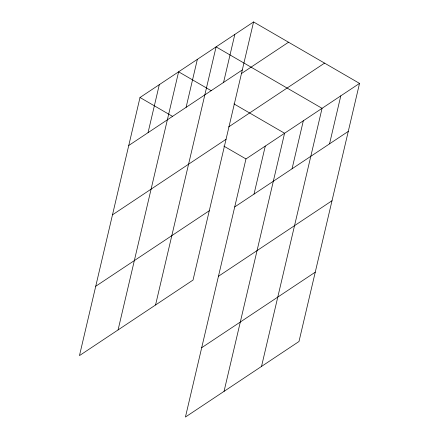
<?xml version="1.0" encoding="UTF-8"?>
<svg xmlns="http://www.w3.org/2000/svg" width="439" height="439" viewBox="0 0 439 439"><rect width="100%" height="100%" fill="white"/><g stroke="black" fill="none" stroke-linecap="round" stroke-linejoin="round"><path stroke-width="0.66" d="M253.566 21.95L140.008 97.496L79.47 355.606L193.028 280.06L253.566 21.95L359.53 83.394L298.992 341.504L185.434 417.05L245.972 158.94L359.53 83.394M148.053 132.655L159.313 84.656M118.08 329.919L178.618 71.809L211.258 90.736M186.098 107.346L197.358 59.347M155.554 304.99L216.092 46.88L322.056 108.323L261.518 366.433M223.572 82.417L234.832 34.418M254.016 194.098L265.277 146.099M224.044 391.363L284.582 133.253L233.927 103.878M292.061 168.79L303.322 120.791M329.535 143.86L340.796 95.861M128.748 145.501L242.312 69.949M241.406 73.576L288.538 42.226M228.604 126.953L324.564 63.117M112.488 214.836L226.047 139.289M95.729 286.272L209.293 210.725M234.711 206.945L348.27 131.393M218.452 276.279L332.01 200.733M201.693 347.715L315.257 272.169M140.008 97.496L172.642 116.423M223.824 146.099L245.972 158.94"/></g></svg>
